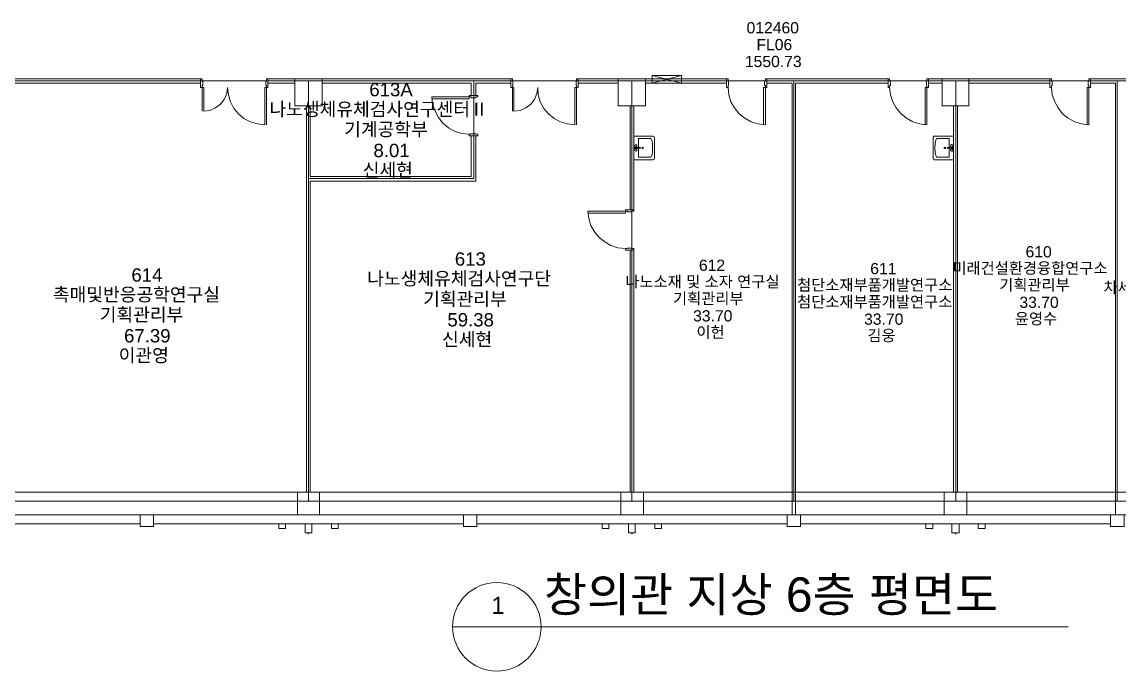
# Model space of a CAD drawing. Header units: millimetres. Extents: x -750 to 90961, y 13040 to 66109.
# Drawn here: x 33696 to 58106, y 13040 to 27479 of the extents above; entities that cross this region are included whole.
import ezdxf

# ---------------------------------------------------------------- set-up
doc = ezdxf.new("R2010")
doc.units = ezdxf.units.MM
doc.layers.add('PDF_문자', color=7, linetype='Continuous')
doc.layers.add('PDF_형상', color=7, linetype='Continuous')
doc.styles.add('PDF 맑은고딕', font='Arial.ttf')

msp = doc.modelspace()

# ---------------------------------------------------------------- linework, layer by layer
at = {"layer": 'PDF_형상', "lineweight": 5}
for points in [[(32867, 16816), (40072, 16816), (40072, 26169), (32876, 26169)], [(37667, 26023), (37667, 26215), (37704, 26215), (37704, 26160), (37722, 26160), (37722, 26068), (37704, 26068), (37704, 26023)], [(39167, 26023), (39167, 26215), (39139, 26215), (39139, 26160), (39121, 26160), (39121, 26068), (39139, 26068), (39139, 26023)], [(39770, 26215), (40373, 26215), (40373, 25611), (39770, 25611)], [(43747, 23993), (40072, 23993), (40072, 16816), (47267, 16816), (47267, 26169), (43747, 26169)], [(43747, 23993), (40072, 23993), (40072, 26169), (43747, 26169)], [(44570, 26023), (44570, 26215), (44607, 26215), (44607, 26160), (44616, 26160), (44616, 26068), (44607, 26068), (44607, 26023)], [(46069, 26023), (46033, 26023), (46033, 26068), (46024, 26068), (46024, 26160), (46033, 26160), (46033, 26215), (46069, 26215)], [(46965, 26215), (47569, 26215), (47569, 25611), (46965, 25611)], [(47267, 16816), (50869, 16816), (50869, 26169), (47267, 26169)], [(49370, 26023), (49370, 26215), (49407, 26215), (49407, 26160), (49416, 26160), (49416, 26068), (49407, 26068), (49407, 26023)], [(50266, 26023), (50266, 26215), (50239, 26215), (50239, 26160), (50220, 26160), (50220, 26068), (50239, 26068), (50239, 26023)], [(50869, 16816), (54472, 16816), (54472, 26169), (50869, 26169)], [(52972, 26023), (52972, 26215), (53000, 26215), (53000, 26160), (53018, 26160), (53018, 26068), (53000, 26068), (53000, 26023)], [(53868, 26023), (53868, 26215), (53832, 26215), (53832, 26160), (53823, 26160), (53823, 26068), (53832, 26068), (53832, 26023)], [(54170, 26215), (54764, 26215), (54764, 25611), (54170, 25611)], [(54472, 16816), (58065, 16816), (58065, 26169), (54472, 26169)], [(56565, 26023), (56565, 26215), (56602, 26215), (56602, 26160), (56620, 26160), (56620, 26068), (56602, 26068), (56602, 26023)], [(57471, 26023), (57471, 26215), (57434, 26215), (57434, 26160), (57416, 26160), (57416, 26068), (57434, 26068), (57434, 26023)], [(58065, 16816), (61667, 16816), (61667, 26169), (58065, 26169)], [(43647, 25840), (43839, 25840), (43839, 25812), (43793, 25812), (43793, 25794), (43692, 25794), (43692, 25812), (43647, 25812)], [(47231, 23298), (47231, 25611)], [(43647, 24944), (43839, 24944), (43839, 24980), (43793, 24980), (43793, 24989), (43692, 24989), (43692, 24980), (43647, 24980)], [(47313, 24935), (47313, 24413), (47733, 24413), (47761, 24423), (47770, 24450), (47770, 24898), (47761, 24925), (47733, 24935)], [(54005, 24935), (54426, 24935), (54426, 24413), (54005, 24413), (53996, 24413), (53987, 24423), (53978, 24423), (53978, 24432), (53969, 24432), (53969, 24441), (53969, 24450), (53969, 24898), (53969, 24907), (53969, 24916), (53978, 24925), (53978, 24935), (53987, 24935), (53996, 24935)], [(47322, 24688), (47313, 24688), (47313, 24679), (47313, 24669), (47322, 24660), (47441, 24669), (47450, 24669), (47459, 24679), (47450, 24688), (47441, 24688)], [(47377, 24724), (47377, 24743), (47359, 24752), (47340, 24743), (47331, 24724), (47340, 24706), (47359, 24697), (47377, 24706)], [(47377, 24633), (47377, 24651), (47359, 24660), (47340, 24651), (47331, 24633), (47340, 24615), (47359, 24605), (47377, 24615)], [(47523, 24679), (47523, 24688), (47505, 24697), (47496, 24688), (47496, 24679), (47496, 24669), (47505, 24660), (47523, 24669)], [(54234, 24697), (54234, 24688), (54243, 24688), (54243, 24679), (54243, 24669), (54243, 24660), (54234, 24660), (54225, 24660), (54216, 24660), (54216, 24669), (54216, 24679), (54216, 24688), (54225, 24688), (54225, 24697)], [(54289, 24669), (54280, 24669), (54280, 24679), (54289, 24688), (54408, 24688), (54417, 24688), (54426, 24688), (54426, 24679), (54426, 24669), (54417, 24660), (54408, 24660)], [(54380, 24752), (54389, 24752), (54399, 24743), (54408, 24743), (54408, 24733), (54408, 24724), (54408, 24715), (54408, 24706), (54399, 24706), (54399, 24697), (54389, 24697), (54380, 24697), (54371, 24697), (54371, 24706), (54362, 24706), (54362, 24715), (54353, 24715), (54353, 24724), (54353, 24733), (54362, 24733), (54362, 24743), (54371, 24743), (54371, 24752)], [(54380, 24660), (54389, 24660), (54389, 24651), (54399, 24651), (54408, 24642), (54408, 24633), (54408, 24624), (54408, 24615), (54399, 24615), (54399, 24605), (54389, 24605), (54380, 24605), (54371, 24605), (54371, 24615), (54362, 24615), (54362, 24624), (54353, 24624), (54353, 24633), (54362, 24642), (54362, 24651), (54371, 24651)], [(47121, 23298), (47313, 23298), (47313, 23271), (47258, 23271), (47258, 23252), (47167, 23252), (47167, 23271), (47121, 23271)], [(47121, 22402), (47313, 22402), (47313, 22439), (47258, 22439), (47258, 22448), (47167, 22448), (47167, 22439), (47121, 22439)], [(39825, 17017), (40319, 17017), (40319, 16514), (39825, 16514)], [(47020, 17017), (47523, 17017), (47523, 16514), (47020, 16514)], [(54216, 17017), (54719, 17017), (54719, 16514), (54216, 16514)], [(36625, 16514), (36323, 16514), (36323, 16258), (36625, 16258)], [(43820, 16514), (43519, 16514), (43519, 16258), (43820, 16258)], [(51016, 16514), (50723, 16514), (50723, 16258), (51016, 16258)], [(58220, 16514), (58220, 16258), (57919, 16258), (57919, 16514)], [(39413, 16313), (39560, 16313), (39560, 16212), (39413, 16212)], [(40063, 16112), (39999, 16112), (39999, 16313), (40145, 16313), (40145, 16112), (40072, 16112), (40072, 16093), (40063, 16093)], [(40730, 16313), (40584, 16313), (40584, 16212), (40730, 16212)], [(46609, 16313), (46755, 16313), (46755, 16212), (46609, 16212)], [(47267, 16112), (47194, 16112), (47194, 16313), (47340, 16313), (47340, 16112), (47276, 16112), (47276, 16093), (47267, 16093)], [(47925, 16313), (47925, 16212), (47779, 16212), (47779, 16313)], [(53804, 16313), (53960, 16313), (53960, 16212), (53804, 16212)], [(54463, 16112), (54389, 16112), (54389, 16313), (54545, 16313), (54545, 16112), (54472, 16112), (54472, 16093), (54463, 16093)], [(55130, 16313), (54975, 16313), (54975, 16212), (55130, 16212)]]:
    msp.add_lwpolyline(points, close=True, dxfattribs=at)
for points in [[(32876, 26169), (40072, 26169), (47267, 26169), (50869, 26169), (54472, 26169), (58065, 26169), (61667, 26169), (65269, 26169), (68863, 26169), (72465, 26169)], [(33169, 26215), (37603, 26215), (37667, 26215), (37667, 26114), (37603, 26114), (33169, 26114)], [(39167, 26114), (39167, 26215), (39167, 26114)], [(39167, 26215), (39770, 26215)], [(40373, 26215), (44607, 26215), (44488, 26215)], [(43793, 25840), (43793, 26114), (44570, 26114), (44570, 26215)], [(46069, 26114), (46069, 26215), (46069, 26114)], [(46069, 26215), (46965, 26215)], [(47569, 26215), (49370, 26215), (49370, 26114), (47569, 26114)], [(48373, 26288), (47715, 26114)], [(48373, 26114), (47715, 26288), (48373, 26288), (48373, 26114), (47715, 26114), (47715, 26288)], [(52003, 26215), (50266, 26215), (50266, 26114), (50833, 26114), (50833, 24971), (50833, 24075), (50833, 16514)], [(51528, 26215), (52972, 26215), (52972, 26114), (51528, 26114)], [(54170, 26215), (53868, 26215), (53868, 26114), (54170, 26114)], [(54764, 26215), (56565, 26215), (56565, 26114), (54764, 26114)], [(59199, 26215), (57471, 26215), (57471, 26114), (58028, 26114), (58028, 16514)], [(39139, 25191), (39139, 26023), (39103, 26023), (39103, 25191), (38938, 25209), (38783, 25255), (38636, 25328), (38517, 25437), (38408, 25556), (38335, 25703), (38289, 25858), (38271, 26023), (38252, 25885), (38197, 25757), (38115, 25648), (38005, 25565), (37877, 25511), (37740, 25492), (37740, 26023), (37704, 26023), (37704, 25492)], [(39167, 26114), (39770, 26114)], [(40373, 26114), (43692, 26114), (43692, 25840)], [(44488, 26114), (44570, 26114)], [(44607, 25492), (44607, 26023), (44643, 26023), (44643, 25492), (44780, 25511), (44908, 25565), (45018, 25648), (45100, 25757), (45155, 25885), (45173, 26023), (45183, 25858), (45228, 25703), (45311, 25556), (45411, 25437), (45539, 25328), (45676, 25255), (45832, 25209), (45996, 25191), (45996, 26023), (46033, 26023), (46033, 25191)], [(46069, 26114), (46965, 26114)], [(50193, 25191), (50193, 26023), (50239, 26023), (50239, 25191), (50074, 25209), (49919, 25255), (49781, 25337), (49653, 25437), (49553, 25565), (49471, 25703), (49425, 25858), (49407, 26023)], [(52003, 26114), (50906, 26114), (50906, 24971), (50906, 24075), (50906, 16514)], [(53795, 25191), (53795, 26023), (53832, 26023), (53832, 25191), (53676, 25209), (53521, 25255), (53375, 25337), (53256, 25437), (53146, 25565), (53073, 25703), (53018, 25858), (53000, 26023)], [(57397, 25191), (57397, 26023), (57434, 26023), (57434, 25191), (57269, 25209), (57123, 25255), (56977, 25337), (56849, 25437), (56748, 25565), (56675, 25703), (56620, 25858), (56602, 26023)], [(42815, 25767), (43647, 25767), (43647, 25812), (42815, 25812), (42833, 25648), (42888, 25492), (42961, 25355), (43061, 25227), (43189, 25127), (43336, 25044), (43482, 24999), (43647, 24980)], [(40026, 25611), (40026, 17017)], [(40108, 25611), (40108, 24039), (43692, 24039), (43692, 24944)], [(47313, 25611), (47313, 23298), (47313, 25611)], [(54426, 25611), (54426, 17017)], [(54508, 25611), (54508, 17017)], [(43793, 24944), (43793, 23938), (40108, 23938), (40108, 17017)], [(47413, 24688), (47413, 24889), (47679, 24889), (47697, 24880), (47715, 24825), (47724, 24761), (47724, 24679), (47724, 24587), (47715, 24532), (47697, 24477), (47679, 24468), (47413, 24468), (47413, 24669)], [(54325, 24688), (54325, 24889), (54060, 24889), (54051, 24889), (54051, 24880), (54042, 24880), (54033, 24852), (54024, 24825), (54015, 24761), (54005, 24679), (54015, 24587), (54024, 24532), (54033, 24505), (54042, 24477), (54051, 24468), (54060, 24468), (54325, 24468), (54325, 24669)], [(11473, 24112), (11473, 17017), (90266, 17017), (90266, 24349)], [(46289, 23225), (47121, 23225), (47121, 23271), (46289, 23271), (46307, 23106), (46353, 22951), (46435, 22813), (46536, 22685), (46664, 22585), (46801, 22503), (46956, 22457), (47121, 22439)], [(47231, 23298), (47313, 23298)], [(47231, 22402), (47313, 22402), (47313, 17017), (47313, 22402)], [(47231, 22402), (47231, 17017), (47231, 22402)], [(72465, 16816), (68872, 16816), (65269, 16816), (61667, 16816), (58065, 16816), (54472, 16816), (50869, 16816), (47267, 16816), (40072, 16816), (32867, 16816)], [(11473, 16514), (11875, 16514), (75464, 16514)], [(29420, 16313), (36323, 16313)], [(36625, 16313), (43519, 16313)], [(43820, 16313), (50723, 16313)], [(51016, 16313), (57919, 16313)], [(43272, 14027), (56977, 14027)]]:
    msp.add_lwpolyline(points, dxfattribs=at)
msp.add_circle((44261, 14025), 985, dxfattribs=at)

# ---------------------------------------------------------------- texts
at = {"layer": 'PDF_문자', "attachment_point": 4, "style": 'PDF 맑은고딕'}
for s, insert, char_height in [('012460', (49818, 27348), 250.1), ('FL06', (50038, 26973), 250.1), ('1550.73', (49781, 26598), 250.1), ('613A', (41425, 25971), 296.2), ('나노생체유체검사연구센터Ⅱ', (39203, 25523), 296.23), ('기계공학부', (40867, 25075), 296.2), ('8.01', (41517, 24618), 296.2), ('신세현', (41279, 24170), 296.2), ('610', (56026, 22365), 250.1), ('613', (43327, 22204), 296.2), ('614', (36131, 21848), 296.2), ('612', (48758, 22064), 250.1), ('611', (52570, 21990), 250.1), ('미래건설환경융합연구소', (54398, 21990), 250.15), ('나노생체유체검사연구단', (41379, 21756), 296.23), ('나노소재 및 소자 연구실', (47121, 21689), 250.15), ('첨단소재부품개발연구소', (50943, 21616), 250.15), ('기획관리부', (55441, 21616), 250.1), ('차세대배터리시스템연구실', (57763, 21561), 250.15), ('촉매및반응공학연구실', (34385, 21400), 296.2), ('기획관리부', (42622, 21299), 296.2), ('기획관리부', (48182, 21314), 250.1), ('첨단소재부품개발연구소', (50943, 21241), 250.15), ('33.70', (55889, 21241), 250.1), ('기획관리부', (35427, 20952), 296.2), ('59.38', (43162, 20851), 296.2), ('33.70', (48629, 20939), 250.1), ('33.70', (52433, 20866), 250.1), ('윤영수', (55788, 20866), 250.1), ('67.39', (35967, 20495), 296.2), ('신세현', (43043, 20403), 296.2), ('이헌', (48703, 20564), 250.1), ('김웅', (52506, 20491), 250.1), ('이관영', (35848, 20047), 296.2), ('창의관 지상 6층 평면도', (45310, 14701), 763.61), ('1', (44140, 14501), 380)]:
    msp.add_mtext(s, dxfattribs=dict(at, insert=insert, char_height=char_height))

doc.saveas('drawing.dxf')
